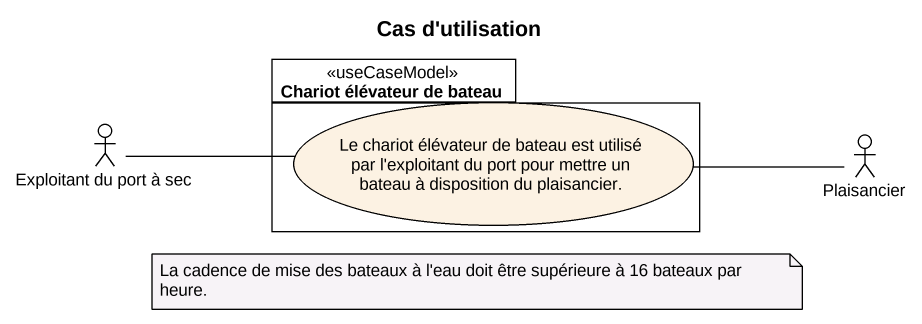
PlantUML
@startuml
title Cas d'utilisation
package "Chariot élévateur de bateau" as Chariot_élévateur_de_bateau <<useCaseModel>> {
  usecase "Le chariot élévateur de bateau est utilisé par l'exploitant du port pour mettre un bateau à disposition du plaisancier." as Le_chariot_élévateur_de
}
actor "Exploitant du port à sec" as Exploitant_du_port_à_sec
actor Plaisancier
Exploitant_du_port_à_sec -right- Le_chariot_élévateur_de
Plaisancier -left- Le_chariot_élévateur_de
note as N1
  La cadence de mise des bateaux à l'eau doit être supérieure à 16 bateaux par heure.
end note
@enduml
